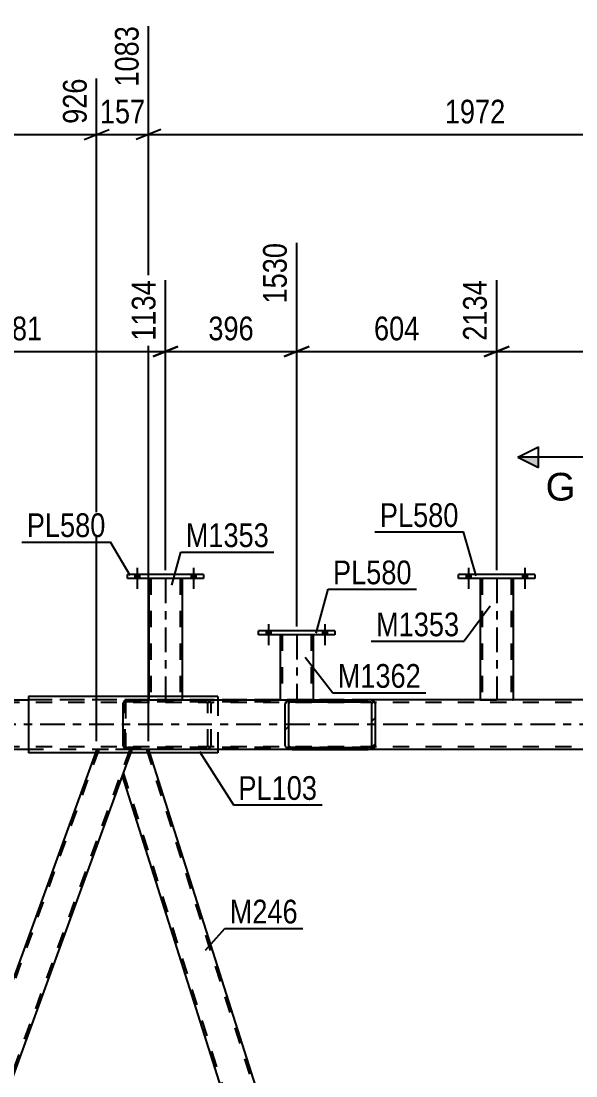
# Model space of a CAD drawing. Header units: millimetres. Extents: x -857 to 332, y -866 to -25.
# Drawn here: x -755 to -688, y -319.8 to -192.4 of the extents above; entities that cross this region are included whole.
import ezdxf

# ---------------------------------------------------------------- set-up
doc = ezdxf.new("R2010")
doc.units = ezdxf.units.MM
doc.linetypes.add('DXK_LINE_DOT2', pattern=[3.9198, 1.9599, -1.9599])
doc.linetypes.add('DXK_LINE_DOT3', pattern=[5.9187, 2.979, -0.9799, 0.9799, -0.9799])
doc.styles.add('Arial', font='ARIAL.TTF', dxfattribs={"height": 0.2})
doc.styles.add('Arial Narrow', font='ARIALN.TTF', dxfattribs={"height": 0.2})

# ---------------------------------------------------------------- blocks, each defined once
blk = doc.blocks.new('Bolt-570386455-1263 - 1253')
at = {"linetype": 'Continuous'}
for points in [[(-724.84, -266.08), (-725.4, -266.08), (-725.4, -266.56), (-724.84, -266.56)], [(-724.84, -266.08), (-725.4, -266.08), (-725.4, -266.56), (-724.84, -266.56)], [(-718.04, -266.08), (-718.6, -266.08), (-718.6, -266.56), (-718.04, -266.56)], [(-718.04, -266.08), (-718.6, -266.08), (-718.6, -266.56), (-718.04, -266.56)]]:
    blk.add_hatch(color=1, dxfattribs=at).paths.add_polyline_path(points)
at = {"color": 1, "linetype": 'Continuous'}
for p, q in [((-725.4, -266.08), (-725.4, -266.56)), ((-725.4, -266.08), (-725.4, -266.56)), ((-725.12, -265.28), (-725.12, -267.8)), ((-725.12, -265.28), (-725.12, -267.8)), ((-724.84, -266.08), (-724.84, -266.56)), ((-724.84, -266.08), (-724.84, -266.56)), ((-718.6, -266.08), (-718.6, -266.56)), ((-718.6, -266.08), (-718.6, -266.56)), ((-718.32, -265.28), (-718.32, -267.8)), ((-718.32, -265.28), (-718.32, -267.8)), ((-718.04, -266.08), (-718.04, -266.56)), ((-718.04, -266.08), (-718.04, -266.56))]:
    blk.add_line(p, q, dxfattribs=at)
blk = doc.blocks.new('Bolt-570386455-1269 - 1253')
at = {"linetype": 'Continuous'}
for points in [[(-740.69, -259.29), (-741.25, -259.29), (-741.25, -259.77), (-740.69, -259.77)], [(-740.69, -259.29), (-741.25, -259.29), (-741.25, -259.77), (-740.69, -259.77)], [(-733.89, -259.29), (-734.45, -259.29), (-734.45, -259.77), (-733.89, -259.77)], [(-733.89, -259.29), (-734.45, -259.29), (-734.45, -259.77), (-733.89, -259.77)]]:
    blk.add_hatch(color=1, dxfattribs=at).paths.add_polyline_path(points)
at = {"color": 1, "linetype": 'Continuous'}
for p, q in [((-740.97, -258.49), (-740.97, -261.01)), ((-740.97, -258.49), (-740.97, -261.01)), ((-734.17, -258.49), (-734.17, -261.01)), ((-734.17, -258.49), (-734.17, -261.01)), ((-741.25, -259.29), (-741.25, -259.77)), ((-741.25, -259.29), (-741.25, -259.77)), ((-740.69, -259.29), (-740.69, -259.77)), ((-740.69, -259.29), (-740.69, -259.77)), ((-734.45, -259.29), (-734.45, -259.77)), ((-734.45, -259.29), (-734.45, -259.77)), ((-733.89, -259.29), (-733.89, -259.77)), ((-733.89, -259.29), (-733.89, -259.77))]:
    blk.add_line(p, q, dxfattribs=at)
blk = doc.blocks.new('Bolt-570386455-1291 - 1253')
at = {"linetype": 'Continuous'}
for points in [[(-700.69, -259.29), (-701.25, -259.29), (-701.25, -259.77), (-700.69, -259.77)], [(-700.69, -259.29), (-701.25, -259.29), (-701.25, -259.77), (-700.69, -259.77)], [(-693.89, -259.29), (-694.45, -259.29), (-694.45, -259.77), (-693.89, -259.77)], [(-693.89, -259.29), (-694.45, -259.29), (-694.45, -259.77), (-693.89, -259.77)]]:
    blk.add_hatch(color=1, dxfattribs=at).paths.add_polyline_path(points)
at = {"color": 1, "linetype": 'Continuous'}
for p, q in [((-700.97, -258.49), (-700.97, -261.01)), ((-700.97, -258.49), (-700.97, -261.01)), ((-694.17, -258.49), (-694.17, -261.01)), ((-694.17, -258.49), (-694.17, -261.01)), ((-701.25, -259.29), (-701.25, -259.77)), ((-701.25, -259.29), (-701.25, -259.77)), ((-700.69, -259.29), (-700.69, -259.77)), ((-700.69, -259.29), (-700.69, -259.77)), ((-694.45, -259.29), (-694.45, -259.77)), ((-694.45, -259.29), (-694.45, -259.77)), ((-693.89, -259.29), (-693.89, -259.77)), ((-693.89, -259.29), (-693.89, -259.77))]:
    blk.add_line(p, q, dxfattribs=at)
blk = doc.blocks.new('Part-570386455-1364 - 1253')
at = {"color": 7, "linetype": 'DXK_LINE_DOT2'}
for p, q in [((-92.74, -274.73), (-782.94, -274.73)), ((-92.74, -274.41), (-754.09, -274.41)), ((-713.08, -274.41), (-754.09, -274.41)), ((-92.74, -280.09), (-782.94, -280.09)), ((-713.08, -280.41), (-754.09, -280.41))]:
    blk.add_line(p, q, dxfattribs=at)
at = {"color": 2, "linetype": 'Continuous'}
for p, q in [((-778.94, -274.41), (-754.09, -274.41)), ((-687.11, -274.41), (-713.08, -274.41)), ((-754.09, -280.41), (-778.94, -280.41)), ((-687.11, -280.41), (-713.08, -280.41))]:
    blk.add_line(p, q, dxfattribs=at)
at = {"color": 7, "linetype": 'DXK_LINE_DOT3'}
blk.add_line((-92.74, -277.41), (-782.94, -277.41), dxfattribs=at)
blk = doc.blocks.new('Part-570386455-1467 - 1253')
at = {"color": 2, "linetype": 'Continuous'}
for p, q in [((-692.97, -259.29), (-702.17, -259.29)), ((-702.17, -259.77), (-702.17, -259.29)), ((-692.97, -259.77), (-702.17, -259.77)), ((-692.97, -259.29), (-692.97, -259.77))]:
    blk.add_line(p, q, dxfattribs=at)
blk = doc.blocks.new('Part-570386455-1484 - 1253')
at = {"color": 2, "linetype": 'Continuous'}
for p, q in [((-739.57, -259.77), (-739.57, -274.01)), ((-735.57, -259.77), (-735.57, -274.01))]:
    blk.add_line(p, q, dxfattribs=at)
at = {"color": 7, "linetype": 'DXK_LINE_DOT2'}
for p, q in [((-735.57, -259.77), (-739.57, -259.77)), ((-739.57, -259.77), (-739.53, -259.77)), ((-739.33, -259.77), (-739.33, -274.41)), ((-735.81, -259.77), (-735.81, -274.41)), ((-739.57, -274.01), (-739.57, -274.41)), ((-735.57, -274.41), (-739.57, -274.41)), ((-735.57, -274.01), (-735.57, -274.41))]:
    blk.add_line(p, q, dxfattribs=at)
at = {"color": 7, "linetype": 'DXK_LINE_DOT3'}
blk.add_line((-737.57, -259.77), (-737.57, -274.41), dxfattribs=at)
blk = doc.blocks.new('Part-570386455-1489 - 1253')
at = {"color": 2, "linetype": 'Continuous'}
for p, q in [((-732.97, -259.29), (-742.17, -259.29)), ((-742.17, -259.77), (-742.17, -259.29)), ((-732.97, -259.77), (-742.17, -259.77)), ((-732.97, -259.29), (-732.97, -259.77))]:
    blk.add_line(p, q, dxfattribs=at)
blk = doc.blocks.new('Part-570386455-1522 - 1253')
at = {"color": 2, "linetype": 'Continuous'}
for p, q in [((-723.72, -266.56), (-723.72, -274.41)), ((-719.72, -266.56), (-719.72, -274.41))]:
    blk.add_line(p, q, dxfattribs=at)
at = {"color": 7, "linetype": 'DXK_LINE_DOT2'}
for p, q in [((-719.72, -266.56), (-723.72, -266.56)), ((-723.69, -266.56), (-723.72, -266.56)), ((-723.48, -266.56), (-723.48, -274.41)), ((-719.96, -266.56), (-719.96, -274.41)), ((-723.72, -274.41), (-723.72, -274.41)), ((-723.72, -274.41), (-719.72, -274.41)), ((-719.72, -274.41), (-719.72, -274.41)), ((-719.72, -274.41), (-719.72, -274.41))]:
    blk.add_line(p, q, dxfattribs=at)
at = {"color": 7, "linetype": 'DXK_LINE_DOT3'}
blk.add_line((-721.72, -266.56), (-721.72, -274.41), dxfattribs=at)
blk = doc.blocks.new('Part-570386455-1527 - 1253')
at = {"color": 2, "linetype": 'Continuous'}
for p, q in [((-717.12, -266.08), (-726.32, -266.08)), ((-726.32, -266.56), (-726.32, -266.08)), ((-717.12, -266.08), (-717.12, -266.56)), ((-717.12, -266.56), (-726.32, -266.56))]:
    blk.add_line(p, q, dxfattribs=at)
blk = doc.blocks.new('Part-570386455-1647 - 1253')
at = {"color": 2, "linetype": 'Continuous'}
for p, q in [((-699.57, -259.77), (-699.57, -274.41)), ((-695.57, -259.77), (-695.57, -274.41))]:
    blk.add_line(p, q, dxfattribs=at)
at = {"color": 7, "linetype": 'DXK_LINE_DOT2'}
for p, q in [((-695.57, -259.77), (-699.57, -259.77)), ((-699.53, -259.77), (-699.57, -259.77)), ((-699.33, -259.77), (-699.33, -274.41)), ((-695.81, -259.77), (-695.81, -274.41)), ((-699.57, -274.41), (-699.57, -274.41)), ((-699.57, -274.41), (-695.57, -274.41)), ((-695.57, -274.41), (-695.57, -274.41)), ((-695.57, -274.41), (-695.57, -274.41))]:
    blk.add_line(p, q, dxfattribs=at)
at = {"color": 7, "linetype": 'DXK_LINE_DOT3'}
blk.add_line((-697.57, -259.77), (-697.57, -274.41), dxfattribs=at)
blk = doc.blocks.new('Part-570386455-2045 - 1253')
at = {"color": 7, "linetype": 'DXK_LINE_DOT2'}
for p, q in [((-660.49, -280.41), (-703.81, -399.41)), ((-656.75, -280.41), (-700.06, -399.41)), ((-660.75, -280.41), (-660.89, -280.81)), ((-656.49, -280.41), (-660.75, -280.41)), ((-660.75, -280.41), (-660.71, -280.41)), ((-656.49, -280.41), (-657.66, -283.61)), ((-702.89, -396.2), (-704.06, -399.41)), ((-699.8, -399.41), (-704.06, -399.41)), ((-699.66, -399.01), (-699.8, -399.41))]:
    blk.add_line(p, q, dxfattribs=at)
at = {"color": 2, "linetype": 'Continuous'}
for p, q in [((-660.89, -280.81), (-702.89, -396.2)), ((-657.66, -283.61), (-699.66, -399.01))]:
    blk.add_line(p, q, dxfattribs=at)
blk = doc.blocks.new('Part-570386455-1898 - 1253')
at = {"linetype": 'Continuous'}
h = blk.add_hatch(dxfattribs=at)
h.set_pattern_fill('', scale=0.7, style=0, pattern_type=0)
h.set_pattern_definition([(45, (-723.1231, -274.8872), (-1.57154, 1.57154), [])])
h.paths.add_polyline_path([(-723.06, -274.7), (-723.12, -274.89), (-723.12, -279.93), (-723.06, -280.11), (-722.87, -280.27), (-722.58, -280.37), (-722.25, -280.41), (-713.08, -280.41), (-712.74, -280.37), (-712.46, -280.27), (-712.27, -280.11), (-712.21, -279.93), (-712.21, -274.89), (-712.27, -274.7), (-712.46, -274.55), (-712.74, -274.44), (-713.08, -274.41), (-722.25, -274.41), (-722.58, -274.44), (-722.87, -274.55)])
h.paths.add_polyline_path([(-722.42, -274.67), (-722.25, -274.65), (-713.08, -274.65), (-712.91, -274.67), (-712.77, -274.72), (-712.68, -274.8), (-712.64, -274.89), (-712.64, -279.93), (-712.68, -280.02), (-712.77, -280.1), (-712.91, -280.15), (-713.08, -280.17), (-722.25, -280.17), (-722.42, -280.15), (-722.56, -280.1), (-722.65, -280.02), (-722.69, -279.93), (-722.69, -274.89), (-722.65, -274.8), (-722.56, -274.72)])
at = {"color": 2, "linetype": 'Continuous'}
for p, q in [((-742.66, -274.89), (-742.63, -274.7)), ((-742.66, -279.93), (-742.66, -274.89)), ((-742.63, -274.7), (-742.53, -274.55)), ((-742.53, -274.55), (-742.39, -274.44)), ((-742.39, -274.44), (-742.37, -274.44)), ((-742.37, -274.44), (-742.08, -274.41)), ((-742.08, -274.41), (-722.25, -274.41)), ((-723.06, -274.7), (-723.12, -274.89)), ((-723.12, -279.93), (-723.12, -274.89)), ((-722.69, -274.89), (-722.65, -274.8)), ((-722.69, -279.93), (-722.69, -274.89)), ((-722.25, -274.41), (-722.58, -274.44)), ((-722.42, -274.67), (-722.25, -274.65)), ((-722.25, -274.41), (-713.08, -274.41)), ((-722.25, -274.65), (-713.08, -274.65)), ((-712.74, -274.44), (-713.08, -274.41)), ((-713.08, -274.65), (-712.91, -274.67)), ((-712.68, -274.8), (-712.64, -274.89)), ((-712.64, -279.93), (-712.64, -274.89)), ((-712.21, -274.89), (-712.27, -274.7)), ((-712.21, -279.93), (-712.21, -274.89)), ((-742.63, -280.11), (-742.66, -279.93)), ((-742.53, -280.27), (-742.63, -280.11)), ((-723.12, -279.93), (-723.06, -280.11)), ((-722.65, -280.02), (-722.69, -279.93)), ((-722.25, -280.17), (-722.42, -280.15)), ((-722.25, -280.17), (-713.08, -280.17)), ((-712.91, -280.15), (-713.08, -280.17)), ((-712.64, -279.93), (-712.68, -280.02)), ((-712.27, -280.11), (-712.21, -279.93)), ((-742.39, -280.37), (-742.53, -280.27)), ((-742.37, -280.38), (-742.39, -280.37)), ((-742.08, -280.41), (-742.37, -280.38)), ((-722.25, -280.41), (-742.08, -280.41)), ((-722.58, -280.37), (-722.25, -280.41)), ((-722.25, -280.41), (-713.08, -280.41)), ((-713.08, -280.41), (-712.74, -280.37))]:
    blk.add_line(p, q, dxfattribs=at)
at = {"color": 7, "linetype": 'DXK_LINE_DOT2'}
for p, q in [((-742.43, -274.8), (-742.44, -274.89)), ((-742.44, -279.93), (-742.44, -274.89)), ((-742.39, -274.72), (-742.43, -274.8)), ((-742.25, -274.67), (-742.39, -274.72)), ((-742.39, -274.72), (-742.39, -280.1)), ((-742.37, -280.38), (-742.37, -274.44)), ((-742.08, -274.65), (-742.25, -274.67)), ((-713.08, -274.65), (-742.08, -274.65)), ((-732.91, -274.41), (-732.57, -274.44)), ((-732.74, -274.67), (-732.91, -274.65)), ((-732.47, -274.89), (-732.5, -274.8)), ((-732.47, -279.93), (-732.47, -274.89)), ((-732.1, -274.7), (-732.03, -274.89)), ((-732.03, -279.93), (-732.03, -274.89)), ((-713.08, -274.41), (-722.25, -274.41)), ((-742.44, -279.93), (-742.43, -280.02)), ((-742.43, -280.02), (-742.39, -280.1)), ((-742.39, -280.1), (-742.25, -280.15)), ((-742.25, -280.15), (-742.08, -280.17)), ((-713.08, -280.17), (-742.08, -280.17)), ((-732.91, -280.17), (-732.74, -280.15)), ((-732.5, -280.02), (-732.47, -279.93)), ((-732.03, -279.93), (-732.1, -280.11)), ((-732.57, -280.37), (-732.91, -280.41)), ((-713.08, -280.41), (-722.25, -280.41))]:
    blk.add_line(p, q, dxfattribs=at)
for centre, radius, start, end in [((-732.81, -275.07), 0.409, 41.9362, 80.4818), ((-732.71, -275.25), 0.817, 41.9362, 80.4818), ((-732.81, -279.75), 0.409, 279.5182, 318.0638), ((-732.71, -279.56), 0.817, 279.5182, 318.0638)]:
    blk.add_arc(centre, radius, start, end, dxfattribs=at)
at = {"color": 2, "linetype": 'Continuous'}
for centre, radius, start, end in [((-722.45, -275.25), 0.817, 99.5182, 138.0638), ((-722.35, -275.07), 0.409, 99.5182, 138.0638), ((-712.98, -275.07), 0.409, 41.9362, 80.4818), ((-712.88, -275.25), 0.817, 41.9362, 80.4818), ((-722.45, -279.56), 0.817, 221.9362, 260.4818), ((-722.35, -279.75), 0.409, 221.9362, 260.4818), ((-712.98, -279.75), 0.409, 279.5182, 318.0638), ((-712.88, -279.56), 0.817, 279.5182, 318.0638)]:
    blk.add_arc(centre, radius, start, end, dxfattribs=at)
blk = doc.blocks.new('Part-570386455-1945 - 1253')
at = {"color": 2, "linetype": 'Continuous'}
for p, q in [((-741.77, -280.81), (-742.79, -283.61)), ((-739.49, -280.81), (-702.89, -396.2)), ((-742.79, -283.61), (-706.2, -399.01)), ((-702.89, -396.2), (-703.92, -399.01))]:
    blk.add_line(p, q, dxfattribs=at)
at = {"color": 7, "linetype": 'DXK_LINE_DOT2'}
for p, q in [((-741.63, -280.41), (-741.77, -280.81)), ((-739.61, -280.41), (-741.63, -280.41)), ((-739.86, -280.41), (-703.03, -396.57)), ((-739.61, -280.41), (-739.49, -280.81)), ((-742.66, -283.24), (-705.82, -399.41)), ((-703.03, -396.57), (-703.16, -396.94)), ((-706.2, -399.01), (-706.07, -399.41)), ((-704.06, -399.41), (-706.07, -399.41)), ((-703.92, -399.01), (-704.06, -399.41))]:
    blk.add_line(p, q, dxfattribs=at)
blk = doc.blocks.new('Part-570386455-2000 - 1253')
at = {"color": 2, "linetype": 'Continuous'}
for p, q in [((-754.09, -274.01), (-754.09, -280.81)), ((-731.23, -274.01), (-754.09, -274.01)), ((-731.23, -274.01), (-731.23, -274.41)), ((-731.23, -280.81), (-754.09, -280.81)), ((-731.23, -280.41), (-731.23, -280.81))]:
    blk.add_line(p, q, dxfattribs=at)
at = {"color": 7, "linetype": 'DXK_LINE_DOT2'}
blk.add_line((-731.23, -274.41), (-731.23, -280.41), dxfattribs=at)
blk = doc.blocks.new('Part-570386455-2103 - 1253')
at = {"color": 2, "linetype": 'Continuous'}
for p, q in [((-746.03, -280.81), (-789.05, -399.01)), ((-742.79, -283.61), (-784.79, -399.01))]:
    blk.add_line(p, q, dxfattribs=at)
at = {"color": 7, "linetype": 'DXK_LINE_DOT2'}
for p, q in [((-745.63, -280.41), (-788.94, -399.41)), ((-741.88, -280.41), (-785.19, -399.41)), ((-745.88, -280.41), (-746.03, -280.81)), ((-741.63, -280.41), (-745.88, -280.41)), ((-745.88, -280.41), (-745.84, -280.41)), ((-741.63, -280.41), (-742.79, -283.61)), ((-789.05, -399.01), (-789.19, -399.41)), ((-789.19, -399.41), (-784.94, -399.41)), ((-784.79, -399.01), (-784.94, -399.41))]:
    blk.add_line(p, q, dxfattribs=at)
blk = doc.blocks.new('StraightDimension-570386455-35181 - 1253')
at = {"color": 7, "linetype": 'Continuous'}
for p, q in [((-739.61, -279.41), (-739.61, -193.05)), ((-745.88, -279.41), (-745.88, -199.38)), ((-747.38, -206.76), (-744.38, -205.56)), ((-745.88, -206.16), (-739.61, -206.16)), ((-738.11, -205.56), (-741.11, -206.76))]:
    blk.add_line(p, q, dxfattribs=at)
at = {"color": 0}
blk.add_wipeout([(-739.41, -205.41), (-739.41, -201.21), (-746.09, -201.21), (-746.09, -205.41)], dxfattribs=at)
at = {"color": 3, "style": 'Arial Narrow'}
blk.add_text('157', height=2.863, dxfattribs=at).set_placement((-745.49, -204.81))
at = {"color": 0, "linetype": 'Continuous'}
blk.add_wipeout([(-740.21, -192.45), (-744.41, -192.45), (-744.41, -200.96), (-740.21, -200.96)], dxfattribs=at)
at = {"color": 3, "linetype": 'Continuous', "style": 'Arial Narrow'}
blk.add_text('1083', height=2.863, rotation=90.0002, dxfattribs=at).set_placement((-740.81, -200.36))
blk = doc.blocks.new('StraightDimension-570386455-15710 - 1253')
at = {"color": 7, "linetype": 'Continuous'}
for p, q in [((-697.57, -258.77), (-697.57, -223.74)), ((-670.64, -265.08), (-670.64, -223.74)), ((-696.07, -231.75), (-699.07, -232.95)), ((-672.14, -232.95), (-669.14, -231.75)), ((-697.57, -232.35), (-670.64, -232.35))]:
    blk.add_line(p, q, dxfattribs=at)
at = {"color": 0}
blk.add_wipeout([(-680.76, -231.6), (-680.76, -227.4), (-687.45, -227.4), (-687.45, -231.6)], dxfattribs=at)
at = {"color": 3, "style": 'Arial Narrow'}
blk.add_text('673', height=2.863, dxfattribs=at).set_placement((-686.85, -231))
at = {"color": 0, "linetype": 'Continuous'}
blk.add_wipeout([(-671.24, -223.14), (-675.44, -223.14), (-675.44, -231.65), (-671.24, -231.65)], dxfattribs=at)
at = {"color": 3, "linetype": 'Continuous', "style": 'Arial Narrow'}
blk.add_text('2807', height=2.863, rotation=90.0002, dxfattribs=at).set_placement((-671.84, -231.05))
blk = doc.blocks.new('StraightDimension-570386455-15712 - 1253')
at = {"color": 7, "linetype": 'Continuous'}
for p, q in [((-721.72, -265.56), (-721.72, -219.24)), ((-737.57, -258.77), (-737.57, -223.74)), ((-736.07, -231.75), (-739.07, -232.95)), ((-723.22, -232.95), (-720.22, -231.75)), ((-737.57, -232.35), (-721.72, -232.35))]:
    blk.add_line(p, q, dxfattribs=at)
at = {"color": 0}
blk.add_wipeout([(-726.3, -231.6), (-726.3, -227.4), (-732.99, -227.4), (-732.99, -231.6)], dxfattribs=at)
at = {"color": 3, "style": 'Arial Narrow'}
blk.add_text('396', height=2.863, dxfattribs=at).set_placement((-732.39, -231))
at = {"color": 0, "linetype": 'Continuous'}
blk.add_wipeout([(-722.32, -218.64), (-726.52, -218.64), (-726.52, -227.15), (-722.32, -227.15)], dxfattribs=at)
at = {"color": 3, "linetype": 'Continuous', "style": 'Arial Narrow'}
blk.add_text('1530', height=2.863, rotation=90.0002, dxfattribs=at).set_placement((-722.92, -226.55))
blk = doc.blocks.new('StraightDimension-570386455-15711 - 1253')
at = {"color": 7, "linetype": 'Continuous'}
for p, q in [((-721.72, -265.56), (-721.72, -219.24)), ((-697.57, -258.77), (-697.57, -223.74)), ((-720.22, -231.75), (-723.22, -232.95)), ((-699.07, -232.95), (-696.07, -231.75)), ((-721.72, -232.35), (-697.57, -232.35))]:
    blk.add_line(p, q, dxfattribs=at)
at = {"color": 0}
blk.add_wipeout([(-706.3, -231.6), (-706.3, -227.4), (-712.99, -227.4), (-712.99, -231.6)], dxfattribs=at)
at = {"color": 3, "style": 'Arial Narrow'}
blk.add_text('604', height=2.863, dxfattribs=at).set_placement((-712.39, -231))
at = {"color": 0, "linetype": 'Continuous'}
blk.add_wipeout([(-698.17, -223.14), (-702.37, -223.14), (-702.37, -231.65), (-698.17, -231.65)], dxfattribs=at)
at = {"color": 3, "linetype": 'Continuous', "style": 'Arial Narrow'}
blk.add_text('2134', height=2.863, rotation=90.0002, dxfattribs=at).set_placement((-698.77, -231.05))
blk = doc.blocks.new('StraightDimension-570386455-35180 - 1253')
at = {"color": 7, "linetype": 'Continuous'}
for p, q in [((-739.61, -279.41), (-739.61, -193.05)), ((-660.75, -279.41), (-660.75, -197.55)), ((-738.11, -205.56), (-741.11, -206.76)), ((-739.61, -206.16), (-660.75, -206.16)), ((-662.25, -206.76), (-659.25, -205.56))]:
    blk.add_line(p, q, dxfattribs=at)
at = {"color": 0}
blk.add_wipeout([(-695.92, -205.41), (-695.92, -201.21), (-704.44, -201.21), (-704.44, -205.41)], dxfattribs=at)
at = {"color": 3, "style": 'Arial Narrow'}
blk.add_text('1972', height=2.863, dxfattribs=at).set_placement((-703.84, -204.81))
at = {"color": 0, "linetype": 'Continuous'}
blk.add_wipeout([(-661.35, -196.95), (-665.55, -196.95), (-665.55, -205.46), (-661.35, -205.46)], dxfattribs=at)
at = {"color": 3, "linetype": 'Continuous', "style": 'Arial Narrow'}
blk.add_text('3055', height=2.863, rotation=90.0002, dxfattribs=at).set_placement((-661.95, -204.86))
blk = doc.blocks.new('StraightDimension-570386455-15713 - 1253')
at = {"color": 7, "linetype": 'Continuous'}
for p, q in [((-772.81, -264.6), (-772.81, -221.07)), ((-737.57, -258.77), (-737.57, -223.74)), ((-771.31, -231.75), (-774.31, -232.95)), ((-739.07, -232.95), (-736.07, -231.75)), ((-772.81, -232.35), (-737.57, -232.35))]:
    blk.add_line(p, q, dxfattribs=at)
at = {"color": 0}
blk.add_wipeout([(-751.84, -231.6), (-751.84, -227.4), (-758.53, -227.4), (-758.53, -231.6)], dxfattribs=at)
at = {"color": 3, "style": 'Arial Narrow'}
blk.add_text('881', height=2.863, dxfattribs=at).set_placement((-757.93, -231))
at = {"color": 0, "linetype": 'Continuous'}
blk.add_wipeout([(-738.17, -223.14), (-742.37, -223.14), (-742.37, -231.65), (-738.17, -231.65)], dxfattribs=at)
at = {"color": 3, "linetype": 'Continuous', "style": 'Arial Narrow'}
blk.add_text('1134', height=2.863, rotation=90.0002, dxfattribs=at).set_placement((-738.77, -231.05))
blk = doc.blocks.new('StraightDimension-570386455-35182 - 1253')
at = {"color": 7, "linetype": 'Continuous'}
for p, q in [((-745.88, -279.41), (-745.88, -199.38)), ((-782.94, -273.41), (-782.94, -203.03)), ((-781.44, -205.56), (-784.44, -206.76)), ((-782.94, -206.16), (-745.88, -206.16)), ((-747.38, -206.76), (-744.38, -205.56))]:
    blk.add_line(p, q, dxfattribs=at)
at = {"color": 0}
blk.add_wipeout([(-761.07, -205.41), (-761.07, -201.21), (-767.75, -201.21), (-767.75, -205.41)], dxfattribs=at)
at = {"color": 3, "style": 'Arial Narrow'}
blk.add_text('926', height=2.863, dxfattribs=at).set_placement((-767.15, -204.81))
at = {"color": 0, "linetype": 'Continuous'}
for points in [[(-746.48, -198.78), (-750.68, -198.78), (-750.68, -205.46), (-746.48, -205.46)], [(-783.54, -202.43), (-787.74, -202.43), (-787.74, -205.46), (-783.54, -205.46)]]:
    blk.add_wipeout(points, dxfattribs=at)
at = {"color": 3, "linetype": 'Continuous', "style": 'Arial Narrow'}
for s, height, p in [('926', 2.863, (-747.08, -204.86)), ('0', 2.86, (-784.14, -204.86))]:
    blk.add_text(s, height=height, rotation=90.0002, dxfattribs=at).set_placement(p)
blk = doc.blocks.new('Mark-570386455-1463 - 1253')
at = {"color": 0}
blk.add_wipeout([(-702.18, -253.54), (-702.18, -250.54), (-711.68, -250.54), (-711.68, -253.54)], dxfattribs=at)
blk.add_wipeout([(-702.18, -253.54), (-702.18, -250.54), (-711.68, -250.54), (-711.68, -253.54)], dxfattribs=at)
at = {"color": 30, "linetype": 'Continuous'}
for p in [(-712.28, -254.14), (-700.05, -259.46)]:
    blk.add_line(p, (-701.58, -254.14), dxfattribs=at)
at = {"color": 3, "style": 'Arial Narrow'}
blk.add_text('PL580', height=2.863, dxfattribs=at).set_placement((-711.68, -253.54))
blk = doc.blocks.new('Mark-570386455-1480 - 1253')
at = {"color": 0}
blk.add_wipeout([(-725.07, -255.97), (-725.07, -252.97), (-735.12, -252.97), (-735.12, -255.97)], dxfattribs=at)
blk.add_wipeout([(-725.07, -255.97), (-725.07, -252.97), (-735.12, -252.97), (-735.12, -255.97)], dxfattribs=at)
at = {"color": 30, "linetype": 'Continuous'}
for p, q in [((-736.8, -260.57), (-735.72, -256.57)), ((-735.72, -256.57), (-724.47, -256.57))]:
    blk.add_line(p, q, dxfattribs=at)
at = {"color": 3, "style": 'Arial Narrow'}
blk.add_text('M1353', height=2.863, dxfattribs=at).set_placement((-735.12, -255.97))
blk = doc.blocks.new('Mark-570386455-1485 - 1253')
at = {"color": 0}
blk.add_wipeout([(-744.8, -254.76), (-744.8, -251.76), (-754.31, -251.76), (-754.31, -254.76)], dxfattribs=at)
blk.add_wipeout([(-744.8, -254.76), (-744.8, -251.76), (-754.31, -251.76), (-754.31, -254.76)], dxfattribs=at)
at = {"color": 30, "linetype": 'Continuous'}
for p in [(-754.91, -255.36), (-741.83, -259.42)]:
    blk.add_line(p, (-744.2, -255.36), dxfattribs=at)
at = {"color": 3, "style": 'Arial Narrow'}
blk.add_text('PL580', height=2.863, dxfattribs=at).set_placement((-754.31, -254.76))
blk = doc.blocks.new('Mark-570386455-1518 - 1253')
at = {"color": 0}
blk.add_wipeout([(-706.72, -272.96), (-706.72, -269.96), (-716.77, -269.96), (-716.77, -272.96)], dxfattribs=at)
blk.add_wipeout([(-706.72, -272.96), (-706.72, -269.96), (-716.77, -269.96), (-716.77, -272.96)], dxfattribs=at)
at = {"color": 30, "linetype": 'Continuous'}
for p, q in [((-720.71, -269.27), (-717.37, -273.56)), ((-717.37, -273.56), (-706.12, -273.56))]:
    blk.add_line(p, q, dxfattribs=at)
at = {"color": 3, "style": 'Arial Narrow'}
blk.add_text('M1362', height=2.863, dxfattribs=at).set_placement((-716.77, -272.96))
blk = doc.blocks.new('Mark-570386455-1523 - 1253')
at = {"color": 0}
blk.add_wipeout([(-707.84, -260.46), (-707.84, -257.46), (-717.34, -257.46), (-717.34, -260.46)], dxfattribs=at)
blk.add_wipeout([(-707.84, -260.46), (-707.84, -257.46), (-717.34, -257.46), (-717.34, -260.46)], dxfattribs=at)
at = {"color": 30, "linetype": 'Continuous'}
for p, q in [((-719.37, -266.37), (-717.94, -261.06)), ((-717.94, -261.06), (-707.24, -261.06))]:
    blk.add_line(p, q, dxfattribs=at)
at = {"color": 3, "style": 'Arial Narrow'}
blk.add_text('PL580', height=2.863, dxfattribs=at).set_placement((-717.34, -260.46))
blk = doc.blocks.new('Mark-570386455-1643 - 1253')
at = {"color": 0}
blk.add_wipeout([(-702.09, -266.74), (-702.09, -263.74), (-712.14, -263.74), (-712.14, -266.74)], dxfattribs=at)
blk.add_wipeout([(-702.09, -266.74), (-702.09, -263.74), (-712.14, -263.74), (-712.14, -266.74)], dxfattribs=at)
at = {"color": 30, "linetype": 'Continuous'}
for p in [(-698.36, -263.09), (-712.74, -267.34)]:
    blk.add_line(p, (-701.49, -267.34), dxfattribs=at)
at = {"color": 3, "style": 'Arial Narrow'}
blk.add_text('M1353', height=2.863, dxfattribs=at).set_placement((-712.14, -266.74))
blk = doc.blocks.new('Mark-570386455-1941 - 1253')
at = {"color": 0}
blk.add_wipeout([(-721.59, -301.42), (-721.59, -298.42), (-729.81, -298.42), (-729.81, -301.42)], dxfattribs=at)
blk.add_wipeout([(-721.59, -301.42), (-721.59, -298.42), (-729.81, -298.42), (-729.81, -301.42)], dxfattribs=at)
at = {"color": 30, "linetype": 'Continuous'}
for p, q in [((-732.74, -304.67), (-730.41, -302.02)), ((-730.41, -302.02), (-720.99, -302.02))]:
    blk.add_line(p, q, dxfattribs=at)
at = {"color": 3, "style": 'Arial Narrow'}
blk.add_text('M246', height=2.863, dxfattribs=at).set_placement((-729.81, -301.42))
blk = doc.blocks.new('Mark-570386455-1996 - 1253')
at = {"color": 0}
blk.add_wipeout([(-719.26, -286.5), (-719.26, -283.5), (-728.76, -283.5), (-728.76, -286.5)], dxfattribs=at)
blk.add_wipeout([(-719.26, -286.5), (-719.26, -283.5), (-728.76, -283.5), (-728.76, -286.5)], dxfattribs=at)
at = {"color": 30, "linetype": 'Continuous'}
for p, q in [((-733.44, -280.64), (-729.36, -287.1)), ((-729.36, -287.1), (-718.66, -287.1))]:
    blk.add_line(p, q, dxfattribs=at)
at = {"color": 3, "style": 'Arial Narrow'}
blk.add_text('PL103', height=2.863, dxfattribs=at).set_placement((-728.76, -286.5))
blk = doc.blocks.new('SectionMark-570386455-3693 - 1253')
at = {"linetype": 'Continuous'}
blk.add_hatch(color=6, dxfattribs=at).paths.add_polyline_path([(-692.54, -245.1), (-692.54, -246.35), (-695.04, -245.1)])
at = {"color": 6, "linetype": 'Continuous'}
for p, q in [((-695.04, -245.1), (-692.54, -243.85)), ((-692.54, -246.35), (-692.54, -243.85)), ((-687.04, -245.1), (-695.04, -245.1)), ((-695.04, -245.1), (-692.54, -246.35))]:
    blk.add_line(p, q, dxfattribs=at)
at = {"color": 0, "linetype": 'Continuous'}
blk.add_wipeout([(-688.04, -250.35), (-688.04, -246.85), (-691.67, -246.85), (-691.67, -250.35)], dxfattribs=at)
at = {"color": 3, "linetype": 'Continuous', "style": 'Arial'}
blk.add_text('G', height=3.34, dxfattribs=at).set_placement((-691.67, -250.35))

msp = doc.modelspace()

# ---------------------------------------------------------------- block references
for name in ['Bolt-570386455-1269 - 1253', 'Bolt-570386455-1291 - 1253', 'Part-570386455-1489 - 1253', 'Part-570386455-1484 - 1253', 'Part-570386455-1467 - 1253', 'Part-570386455-1647 - 1253', 'Part-570386455-1527 - 1253', 'Bolt-570386455-1263 - 1253', 'Part-570386455-1522 - 1253', 'Part-570386455-1364 - 1253', 'Part-570386455-2000 - 1253', 'Part-570386455-1898 - 1253', 'Part-570386455-2103 - 1253', 'Part-570386455-1945 - 1253', 'Part-570386455-2045 - 1253']:
    msp.add_blockref(name, (0, 0))

# ---------------------------------------------------------------- next in the draw order: block references
for name in ['StraightDimension-570386455-35181 - 1253', 'StraightDimension-570386455-15710 - 1253', 'Mark-570386455-1996 - 1253', 'Mark-570386455-1941 - 1253']:
    msp.add_blockref(name, (0, 0))

# ---------------------------------------------------------------- next in the draw order: block references
msp.add_blockref('StraightDimension-570386455-15712 - 1253', (0, 0))

# ---------------------------------------------------------------- next in the draw order: block references
msp.add_blockref('StraightDimension-570386455-15711 - 1253', (0, 0))

# ---------------------------------------------------------------- next in the draw order: block references
msp.add_blockref('StraightDimension-570386455-35180 - 1253', (0, 0))

# ---------------------------------------------------------------- next in the draw order: block references
for name in ['StraightDimension-570386455-15713 - 1253', 'SectionMark-570386455-3693 - 1253', 'Mark-570386455-1463 - 1253', 'Mark-570386455-1518 - 1253']:
    msp.add_blockref(name, (0, 0))

# ---------------------------------------------------------------- next in the draw order: block references
for name in ['StraightDimension-570386455-35182 - 1253', 'Mark-570386455-1480 - 1253', 'Mark-570386455-1523 - 1253']:
    msp.add_blockref(name, (0, 0))

# ---------------------------------------------------------------- next in the draw order: block references
for name in ['Mark-570386455-1485 - 1253', 'Mark-570386455-1643 - 1253']:
    msp.add_blockref(name, (0, 0))

doc.saveas('drawing.dxf')
